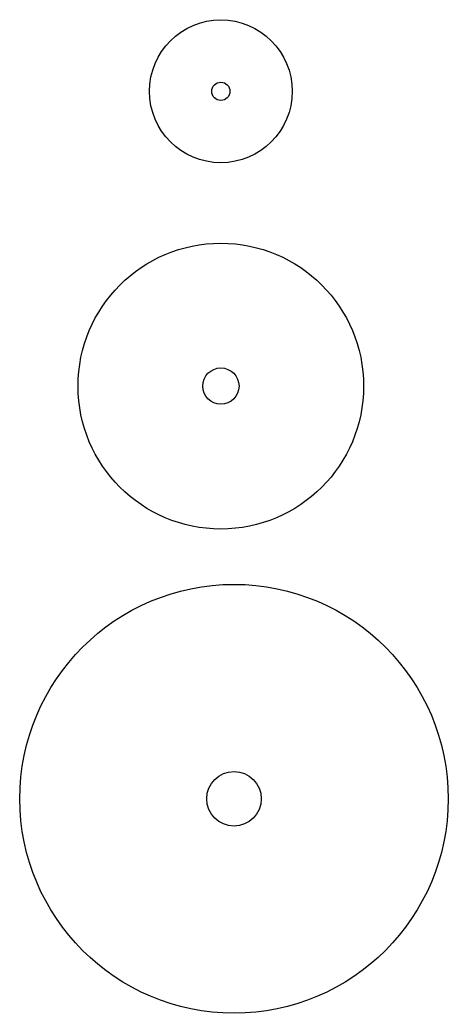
# Model space of a CAD drawing. Extents: x 24.2 to 33.4, y 3.8 to 25.
import ezdxf

# ---------------------------------------------------------------- set-up
doc = ezdxf.new("R2010")
doc.units = 0
doc.layers.get('0').update_dxf_attribs({"linetype": 'CONTINUOUS'})

msp = doc.modelspace()

# ---------------------------------------------------------------- linework, layer by layer
at = {"color": 0}
for centre, radius in [((28.521, 23.447), 1.524), ((28.521, 23.447), 0.194), ((28.521, 17.16), 3.048), ((28.521, 17.16), 0.388), ((28.802, 8.36), 4.572), ((28.802, 8.36), 0.582)]:
    msp.add_circle(centre, radius, dxfattribs=at)

doc.saveas('drawing.dxf')
